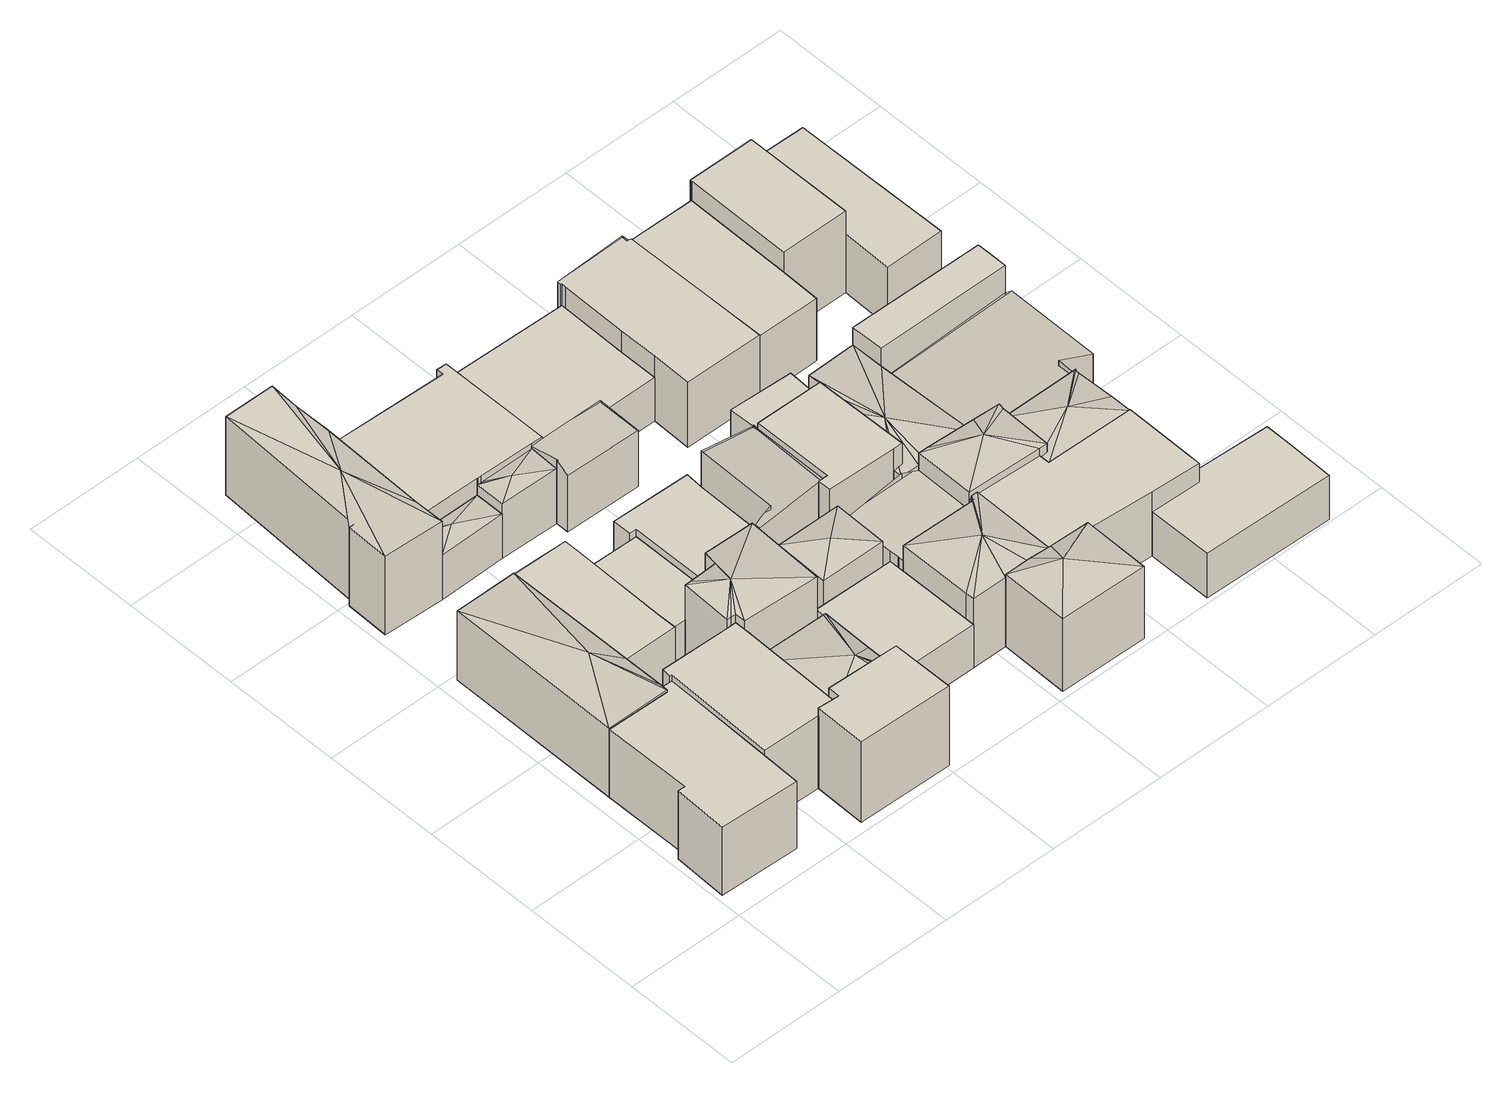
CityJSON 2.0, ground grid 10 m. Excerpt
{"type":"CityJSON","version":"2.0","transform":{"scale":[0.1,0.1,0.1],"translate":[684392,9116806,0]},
"CityObjects":{
"building1":{"type":"Building","attributes":{"Building Type":"Residential","Roof Shape":"shed","Roof Material":"Concrete Glazed Tile","Roof Material Code":"1","Roof Direction":"west","Building Height":6.44,"Roof Slope":12.6,"Footprint Area":79.45,"Solar PV Capacity Low":9.95,"Solar PV Capacity High":13.07,"Solar Annual Energy Low":14344,"Solar Annual Energy High":18904,"Suitable PV Area":59.39},"geometry":[{"type":"MultiSurface","lod":"2.2","boundaries":[[[0,1,2,3,4,5,6,7,8,9]],[[9,8,10,11]],[[8,7,12,10]],[[7,6,13,12]],[[6,5,14,13]],[[5,4,15,14]],[[4,3,16,15]],[[3,2,17,16]],[[2,1,18,17]],[[1,0,19,18]],[[0,9,11,19]],[[11,10,12,13,14,15,16,17,18,19]]]}]},
"building2":{"type":"Building","attributes":{"Building Type":"Residential","Roof Shape":"hip","Roof Material":"Concrete Glazed Tile","Roof Material Code":"1","Roof Direction":"west","Building Height":6.74,"Roof Slope":21.8,"Footprint Area":81.93,"Solar PV Capacity Low":10.26,"Solar PV Capacity High":13.47,"Solar Annual Energy Low":14792,"Solar Annual Energy High":19494,"Suitable PV Area":61.24},"geometry":[{"type":"MultiSurface","lod":"2.2","boundaries":[[[20,3,2,1,21,22]],[[22,21,23,24]],[[21,1,25,23]],[[1,2,26,25]],[[2,3,27,26]],[[3,20,28,27]],[[20,22,24,28]],[[24,23,29]],[[23,25,29]],[[25,26,29]],[[26,27,29]],[[27,28,29]],[[28,24,29]]]}]},
"building3":{"type":"Building","attributes":{"Building Type":"Residential","Roof Shape":"flat","Roof Material":"Clay Tile Shingle","Roof Material Code":"3","Roof Direction":"west","Building Height":6.97,"Roof Slope":7.4,"Footprint Area":69.18,"Solar PV Capacity Low":8.66,"Solar PV Capacity High":11.38,"Solar Annual Energy Low":12489,"Solar Annual Energy High":16460,"Suitable PV Area":51.71},"geometry":[{"type":"MultiSurface","lod":"2.2","boundaries":[[[30,31,32,0,9,8,33,34,35,36,37,38,39]],[[39,38,40,41]],[[38,37,42,40]],[[37,36,43,42]],[[36,35,44,43]],[[35,34,45,44]],[[34,33,46,45]],[[33,8,47,46]],[[8,9,48,47]],[[9,0,49,48]],[[0,32,50,49]],[[32,31,51,50]],[[31,30,52,51]],[[30,39,41,52]],[[41,40,42,43,44,45,46,47,48,49,50,51,52]]]}]},
"building4":{"type":"Building","attributes":{"Building Type":"Residential","Roof Shape":"gable","Roof Material":"Concrete Glazed Tile","Roof Material Code":"1","Roof Direction":"west","Building Height":6.59,"Roof Slope":30.9,"Footprint Area":51.13,"Solar PV Capacity Low":6.4,"Solar PV Capacity High":8.41,"Solar Annual Energy Low":9232,"Solar Annual Energy High":12167,"Suitable PV Area":38.22},"geometry":[{"type":"MultiSurface","lod":"2.2","boundaries":[[[22,21,53,54,55,56]],[[56,55,57,58]],[[55,54,59,57]],[[54,53,60,59]],[[53,21,61,60]],[[21,22,62,61]],[[22,56,58,62]],[[58,57,59,60,61,62]]]}]},
"building5":{"type":"Building","attributes":{"Building Type":"Residential","Roof Shape":"hip","Roof Material":"Concrete Glazed Tile","Roof Material Code":"1","Roof Direction":"west","Building Height":7.56,"Roof Slope":21.4,"Footprint Area":79.84,"Solar PV Capacity Low":10,"Solar PV Capacity High":13.13,"Solar Annual Energy Low":14415,"Solar Annual Energy High":18998,"Suitable PV Area":59.68},"geometry":[{"type":"MultiSurface","lod":"2.2","boundaries":[[[63,64,65,66,67,68,69,70,71]],[[71,70,72,73]],[[70,69,74,72]],[[69,68,75,74]],[[68,67,76,75]],[[67,66,77,76]],[[66,65,78,77]],[[65,64,79,78]],[[64,63,80,79]],[[63,71,73,80]],[[73,72,81]],[[72,74,81]],[[74,75,81]],[[75,76,81]],[[76,77,81]],[[77,78,81]],[[78,79,81]],[[79,80,81]],[[80,73,81]]]}]},
"building6":{"type":"Building","attributes":{"Building Type":"Residential","Roof Shape":"shed","Roof Material":"Concrete Glazed Tile","Roof Material Code":"1","Roof Direction":"west","Building Height":7.68,"Roof Slope":17.6,"Footprint Area":40.58,"Solar PV Capacity Low":5.08,"Solar PV Capacity High":6.67,"Solar Annual Energy Low":7326,"Solar Annual Energy High":9655,"Suitable PV Area":30.33},"geometry":[{"type":"MultiSurface","lod":"2.2","boundaries":[[[82,35,34,33,83,84]],[[84,83,85,86]],[[83,33,87,85]],[[33,34,88,87]],[[34,35,89,88]],[[35,82,90,89]],[[82,84,86,90]],[[86,85,87,88,89,90]]]}]},
"building7":{"type":"Building","attributes":{"Building Type":"Residential","Roof Shape":"hip","Roof Material":"Concrete Glazed Tile","Roof Material Code":"1","Roof Direction":"west","Building Height":4.28,"Roof Slope":29.1,"Footprint Area":14.29,"Solar PV Capacity Low":1.79,"Solar PV Capacity High":2.35,"Solar Annual Energy Low":2580,"Solar Annual Energy High":3400,"Suitable PV Area":10.68},"geometry":[{"type":"MultiSurface","lod":"2.2","boundaries":[[[91,92,63,71,93]],[[93,71,94,95]],[[71,63,96,94]],[[63,92,97,96]],[[92,91,98,97]],[[91,93,95,98]],[[95,94,99]],[[94,96,99]],[[96,97,99]],[[97,98,99]],[[98,95,99]]]}]},
"building8":{"type":"Building","attributes":{"Building Type":"Residential","Roof Shape":"hip","Roof Material":"Clay Tile Shingle","Roof Material Code":"3","Roof Direction":"west","Building Height":4.35,"Roof Slope":28.3,"Footprint Area":55.69,"Solar PV Capacity Low":6.97,"Solar PV Capacity High":9.16,"Solar Annual Energy Low":10055,"Solar Annual Energy High":13251,"Suitable PV Area":41.63},"geometry":[{"type":"MultiSurface","lod":"2.2","boundaries":[[[100,36,35,82,101,102,103,104,105]],[[105,104,106,107]],[[104,103,108,106]],[[103,102,109,108]],[[102,101,110,109]],[[101,82,111,110]],[[82,35,112,111]],[[35,36,113,112]],[[36,100,114,113]],[[100,105,107,114]],[[107,106,115]],[[106,108,115]],[[108,109,115]],[[109,110,115]],[[110,111,115]],[[111,112,115]],[[112,113,115]],[[113,114,115]],[[114,107,115]]]}]},
"building9":{"type":"Building","attributes":{"Building Type":"Residential","Roof Shape":"shed","Roof Material":"Concrete Glazed Tile","Roof Material Code":"1","Roof Direction":"west","Building Height":4.28,"Roof Slope":14.9,"Footprint Area":44.96,"Solar PV Capacity Low":5.63,"Solar PV Capacity High":7.39,"Solar Annual Energy Low":8117,"Solar Annual Energy High":10698,"Suitable PV Area":33.61},"geometry":[{"type":"MultiSurface","lod":"2.2","boundaries":[[[116,55,54,117,118,119,120,121,122]],[[122,121,123,124]],[[121,120,125,123]],[[120,119,126,125]],[[119,118,127,126]],[[118,117,128,127]],[[117,54,129,128]],[[54,55,130,129]],[[55,116,131,130]],[[116,122,124,131]],[[124,123,125,126,127,128,129,130,131]]]}]},
"building10":{"type":"Building","attributes":{"Building Type":"Residential","Roof Shape":"hip","Roof Material":"Concrete Glazed Tile","Roof Material Code":"1","Roof Direction":"west","Building Height":7.81,"Roof Slope":28,"Footprint Area":44.94,"Solar PV Capacity Low":5.63,"Solar PV Capacity High":7.39,"Solar Annual Energy Low":8113,"Solar Annual Energy High":10692,"Suitable PV Area":33.59},"geometry":[{"type":"MultiSurface","lod":"2.2","boundaries":[[[132,120,119,118,117,31,30,39,38,133]],[[133,38,134,135]],[[38,39,136,134]],[[39,30,137,136]],[[30,31,138,137]],[[31,117,139,138]],[[117,118,140,139]],[[118,119,141,140]],[[119,120,142,141]],[[120,132,143,142]],[[132,133,135,143]],[[135,134,144]],[[134,136,144]],[[136,137,144]],[[137,138,144]],[[138,139,144]],[[139,140,144]],[[140,141,144]],[[141,142,144]],[[142,143,144]],[[143,135,144]]]}]},
"building11":{"type":"Building","attributes":{"Building Type":"Residential","Roof Shape":"shed","Roof Material":"Concrete Glazed Tile","Roof Material Code":"1","Roof Direction":"west","Building Height":5.75,"Roof Slope":17.8,"Footprint Area":106.23,"Solar PV Capacity Low":13.3,"Solar PV Capacity High":17.47,"Solar Annual Energy Low":19180,"Solar Annual Energy High":25278,"Suitable PV Area":79.41},"geometry":[{"type":"MultiSurface","lod":"2.2","boundaries":[[[145,146,64,63,92,91,147,148,149,150,151,152]],[[152,151,153,154]],[[151,150,155,153]],[[150,149,156,155]],[[149,148,157,156]],[[148,147,158,157]],[[147,91,159,158]],[[91,92,160,159]],[[92,63,161,160]],[[63,64,162,161]],[[64,146,163,162]],[[146,145,164,163]],[[145,152,154,164]],[[154,153,155,156,157,158,159,160,161,162,163,164]]]}]},
"building12":{"type":"Building","attributes":{"Building Type":"Residential","Roof Shape":"hip","Roof Material":"Concrete Glazed Tile","Roof Material Code":"1","Roof Direction":"west","Building Height":5.27,"Roof Slope":24,"Footprint Area":13.04,"Solar PV Capacity Low":1.63,"Solar PV Capacity High":2.14,"Solar Annual Energy Low":2354,"Solar Annual Energy High":3102,"Suitable PV Area":9.74},"geometry":[{"type":"MultiSurface","lod":"2.2","boundaries":[[[165,166,149,148,147,91,93]],[[93,91,167,168]],[[91,147,169,167]],[[147,148,170,169]],[[148,149,171,170]],[[149,166,172,171]],[[166,165,173,172]],[[165,93,168,173]],[[168,167,174]],[[167,169,174]],[[169,170,174]],[[170,171,174]],[[171,172,174]],[[172,173,174]],[[173,168,174]]]}]},
"building13":{"type":"Building","attributes":{"Building Type":"Residential","Roof Shape":"shed","Roof Material":"Concrete Glazed Tile","Roof Material Code":"1","Roof Direction":"west","Building Height":4.9,"Roof Slope":11,"Footprint Area":52.84,"Solar PV Capacity Low":6.62,"Solar PV Capacity High":8.69,"Solar Annual Energy Low":9540,"Solar Annual Energy High":12573,"Suitable PV Area":39.5},"geometry":[{"type":"MultiSurface","lod":"2.2","boundaries":[[[175,116,122,120,132,176,177,178,179,180]],[[180,179,181,182]],[[179,178,183,181]],[[178,177,184,183]],[[177,176,185,184]],[[176,132,186,185]],[[132,120,187,186]],[[120,122,188,187]],[[122,116,189,188]],[[116,175,190,189]],[[175,180,182,190]],[[182,181,183,184,185,186,187,188,189,190]]]}]},
"building14":{"type":"Building","attributes":{"Building Type":"Residential","Roof Shape":"shed","Roof Material":"Clay Tile Shingle","Roof Material Code":"3","Roof Direction":"west","Building Height":4.17,"Roof Slope":12,"Footprint Area":56.14,"Solar PV Capacity Low":7.03,"Solar PV Capacity High":9.23,"Solar Annual Energy Low":10136,"Solar Annual Energy High":13358,"Suitable PV Area":41.96},"geometry":[{"type":"MultiSurface","lod":"2.2","boundaries":[[[191,192,193,194,195,196,197,100,105,104,103,102,198]],[[198,102,109,199]],[[102,103,108,109]],[[103,104,106,108]],[[104,105,107,106]],[[105,100,114,107]],[[100,197,200,114]],[[197,196,201,200]],[[196,195,202,201]],[[195,194,203,202]],[[194,193,204,203]],[[193,192,205,204]],[[192,191,206,205]],[[191,198,199,206]],[[199,109,108,106,107,114,200,201,202,203,204,205,206]]]}]},
"building15":{"type":"Building","attributes":{"Building Type":"Residential","Roof Shape":"hip","Roof Material":"Concrete Glazed Tile","Roof Material Code":"1","Roof Direction":"west","Building Height":6.62,"Roof Slope":25.1,"Footprint Area":25.42,"Solar PV Capacity Low":3.18,"Solar PV Capacity High":4.18,"Solar Annual Energy Low":4589,"Solar Annual Energy High":6048,"Suitable PV Area":19},"geometry":[{"type":"MultiSurface","lod":"2.2","boundaries":[[[207,196,195,208]],[[208,195,209,210]],[[195,196,211,209]],[[196,207,212,211]],[[207,208,210,212]],[[210,209,213]],[[209,211,213]],[[211,212,213]],[[212,210,213]]]}]},
"building16":{"type":"Building","attributes":{"Building Type":"Residential","Roof Shape":"gable","Roof Material":"Concrete Glazed Tile","Roof Material Code":"1","Roof Direction":"west","Building Height":5.43,"Roof Slope":31.6,"Footprint Area":24.33,"Solar PV Capacity Low":3.05,"Solar PV Capacity High":4,"Solar Annual Energy Low":4392,"Solar Annual Energy High":5788,"Suitable PV Area":18.18},"geometry":[{"type":"MultiSurface","lod":"2.2","boundaries":[[[214,151,150,149,165,166,215,216]],[[216,215,217,218]],[[215,166,219,217]],[[166,165,220,219]],[[165,149,221,220]],[[149,150,222,221]],[[150,151,223,222]],[[151,214,224,223]],[[214,216,218,224]],[[218,217,219,220,221,222,223,224]]]}]},
"building17":{"type":"Building","attributes":{"Building Type":"Residential","Roof Shape":"gable","Roof Material":"Concrete Glazed Tile","Roof Material Code":"1","Roof Direction":"west","Building Height":7.44,"Roof Slope":34.6,"Footprint Area":36.59,"Solar PV Capacity Low":4.58,"Solar PV Capacity High":6.02,"Solar Annual Energy Low":6606,"Solar Annual Energy High":8707,"Suitable PV Area":27.35},"geometry":[{"type":"MultiSurface","lod":"2.2","boundaries":[[[179,178,177,176,225,226,227,228,229,230]],[[230,229,231,232]],[[229,228,233,231]],[[228,227,234,233]],[[227,226,235,234]],[[226,225,236,235]],[[225,176,237,236]],[[176,177,238,237]],[[177,178,239,238]],[[178,179,240,239]],[[179,230,232,240]],[[232,231,233,234,235,236,237,238,239,240]]]}]},
"building18":{"type":"Building","attributes":{"Building Type":"Residential","Roof Shape":"hip","Roof Material":"Concrete Glazed Tile","Roof Material Code":"1","Roof Direction":"west","Building Height":6.65,"Roof Slope":26.3,"Footprint Area":50.09,"Solar PV Capacity Low":6.27,"Solar PV Capacity High":8.24,"Solar Annual Energy Low":9043,"Solar Annual Energy High":11919,"Suitable PV Area":37.44},"geometry":[{"type":"MultiSurface","lod":"2.2","boundaries":[[[241,242,243,244,192,191,198,245,246,247]],[[247,246,248,249]],[[246,245,250,248]],[[245,198,251,250]],[[198,191,252,251]],[[191,192,253,252]],[[192,244,254,253]],[[244,243,255,254]],[[243,242,256,255]],[[242,241,257,256]],[[241,247,249,257]],[[249,248,258]],[[248,250,258]],[[250,251,258]],[[251,252,258]],[[252,253,258]],[[253,254,258]],[[254,255,258]],[[255,256,258]],[[256,257,258]],[[257,249,258]]]}]},
"building19":{"type":"Building","attributes":{"Building Type":"Residential","Roof Shape":"hip","Roof Material":"Concrete Glazed Tile","Roof Material Code":"1","Roof Direction":"west","Building Height":7.03,"Roof Slope":24.4,"Footprint Area":43.52,"Solar PV Capacity Low":5.45,"Solar PV Capacity High":7.16,"Solar Annual Energy Low":7857,"Solar Annual Energy High":10354,"Suitable PV Area":32.53},"geometry":[{"type":"MultiSurface","lod":"2.2","boundaries":[[[259,247,246,245,260,261]],[[261,260,262,263]],[[260,245,264,262]],[[245,246,265,264]],[[246,247,266,265]],[[247,259,267,266]],[[259,261,263,267]],[[263,262,268]],[[262,264,268]],[[264,265,268]],[[265,266,268]],[[266,267,268]],[[267,263,268]]]}]},
"building20":{"type":"Building","attributes":{"Building Type":"Residential","Roof Shape":"flat","Roof Material":"Concrete Glazed Tile","Roof Material Code":"1","Roof Direction":"west","Building Height":4.15,"Roof Slope":14.1,"Footprint Area":99.96,"Solar PV Capacity Low":12.52,"Solar PV Capacity High":16.44,"Solar Annual Energy Low":18047,"Solar Annual Energy High":23785,"Suitable PV Area":74.72},"geometry":[{"type":"MultiSurface","lod":"2.2","boundaries":[[[152,151,214,269,270,271,272,273,272]],[[272,273,274,275]],[[272,271,276,275]],[[271,270,277,276]],[[270,269,278,277]],[[269,214,279,278]],[[214,151,280,279]],[[151,152,281,280]],[[152,272,275,281]],[[275,274,275,276,277,278,279,280,281]]]}]},
"building21":{"type":"Building","attributes":{"Building Type":"Residential","Roof Shape":"gable","Roof Material":"Concrete Glazed Tile","Roof Material Code":"1","Roof Direction":"west","Building Height":5.18,"Roof Slope":32.8,"Footprint Area":37.5,"Solar PV Capacity Low":4.7,"Solar PV Capacity High":6.17,"Solar Annual Energy Low":6771,"Solar Annual Energy High":8923,"Suitable PV Area":28.03},"geometry":[{"type":"MultiSurface","lod":"2.2","boundaries":[[[282,283,194,193,284,192,244,243,242,285,286]],[[286,285,287,288]],[[285,242,289,287]],[[242,243,290,289]],[[243,244,291,290]],[[244,192,292,291]],[[192,284,293,292]],[[284,193,294,293]],[[193,194,295,294]],[[194,283,296,295]],[[283,282,297,296]],[[282,286,288,297]],[[288,287,289,290,291,292,293,294,295,296,297]]]}]},
"building22":{"type":"Building","attributes":{"Building Type":"Residential","Roof Shape":"shed","Roof Material":"Concrete Glazed Tile","Roof Material Code":"1","Roof Direction":"west","Building Height":7.8,"Roof Slope":17.2,"Footprint Area":48.8,"Solar PV Capacity Low":6.11,"Solar PV Capacity High":8.03,"Solar Annual Energy Low":8811,"Solar Annual Energy High":11612,"Suitable PV Area":36.48},"geometry":[{"type":"MultiSurface","lod":"2.2","boundaries":[[[298,228,227,226,299,300,301,302,303]],[[303,302,304,305]],[[302,301,306,304]],[[301,300,307,306]],[[300,299,308,307]],[[299,226,309,308]],[[226,227,310,309]],[[227,228,311,310]],[[228,298,312,311]],[[298,303,305,312]],[[305,304,306,307,308,309,310,311,312]]]}]},
"building23":{"type":"Building","attributes":{"Building Type":"Residential","Roof Shape":"gable","Roof Material":"Concrete Glazed Tile","Roof Material Code":"1","Roof Direction":"west","Building Height":7.36,"Roof Slope":26.1,"Footprint Area":13.2,"Solar PV Capacity Low":1.65,"Solar PV Capacity High":2.17,"Solar Annual Energy Low":2383,"Solar Annual Energy High":3140,"Suitable PV Area":9.87},"geometry":[{"type":"MultiSurface","lod":"2.2","boundaries":[[[313,229,230,228,298,314]],[[314,298,315,316]],[[298,228,233,315]],[[228,230,317,233]],[[230,229,231,317]],[[229,313,318,231]],[[313,314,316,318]],[[316,315,233,317,231,318]]]}]},
"building24":{"type":"Building","attributes":{"Building Type":"Residential","Roof Shape":"hip","Roof Material":"Concrete Glazed Tile","Roof Material Code":"1","Roof Direction":"west","Building Height":6.88,"Roof Slope":27.4,"Footprint Area":35.99,"Solar PV Capacity Low":4.51,"Solar PV Capacity High":5.92,"Solar Annual Energy Low":6497,"Solar Annual Energy High":8563,"Suitable PV Area":26.9},"geometry":[{"type":"MultiSurface","lod":"2.2","boundaries":[[[319,320,286,285,321,322,323,324]],[[324,323,325,326]],[[323,322,327,325]],[[322,321,328,327]],[[321,285,329,328]],[[285,286,330,329]],[[286,320,331,330]],[[320,319,332,331]],[[319,324,326,332]],[[326,325,333]],[[325,327,333]],[[327,328,333]],[[328,329,333]],[[329,330,333]],[[330,331,333]],[[331,332,333]],[[332,326,333]]]}]},
"building25":{"type":"Building","attributes":{"Building Type":"Residential","Roof Shape":"hip","Roof Material":"Concrete Glazed Tile","Roof Material Code":"1","Roof Direction":"west","Building Height":5.69,"Roof Slope":23.5,"Footprint Area":60.62,"Solar PV Capacity Low":7.59,"Solar PV Capacity High":9.97,"Solar Annual Energy Low":10944,"Solar Annual Energy High":14423,"Suitable PV Area":45.31},"geometry":[{"type":"MultiSurface","lod":"2.2","boundaries":[[[320,319,334,335,336,337,302,301,300,282,286]],[[286,282,338,339]],[[282,300,340,338]],[[300,301,341,340]],[[301,302,342,341]],[[302,337,343,342]],[[337,336,344,343]],[[336,335,345,344]],[[335,334,346,345]],[[334,319,347,346]],[[319,320,348,347]],[[320,286,339,348]],[[339,338,349]],[[338,340,349]],[[340,341,349]],[[341,342,349]],[[342,343,349]],[[343,344,349]],[[344,345,349]],[[345,346,349]],[[346,347,349]],[[347,348,349]],[[348,339,349]]]}]},
"building26":{"type":"Building","attributes":{"Building Type":"Residential","Roof Shape":"gable","Roof Material":"Concrete Glazed Tile","Roof Material Code":"1","Roof Direction":"west","Building Height":6.27,"Roof Slope":28.5,"Footprint Area":86.02,"Solar PV Capacity Low":10.77,"Solar PV Capacity High":14.15,"Solar Annual Energy Low":15531,"Solar Annual Energy High":20469,"Suitable PV Area":64.3},"geometry":[{"type":"MultiSurface","lod":"2.2","boundaries":[[[350,351,352,273,272,271,270,269,353,354,355,356]],[[356,355,357,358]],[[355,354,359,357]],[[354,353,360,359]],[[353,269,361,360]],[[269,270,362,361]],[[270,271,363,362]],[[271,272,364,363]],[[272,273,365,364]],[[273,352,366,365]],[[352,351,367,366]],[[351,350,368,367]],[[350,356,358,368]],[[358,357,359,360,361,362,363,364,365,366,367,368]]]}]},
"building27":{"type":"Building","attributes":{"Building Type":"Residential","Roof Shape":"shed","Roof Material":"Clay Tile Shingle","Roof Material Code":"3","Roof Direction":"west","Building Height":6.14,"Roof Slope":11.5,"Footprint Area":96.05,"Solar PV Capacity Low":12.03,"Solar PV Capacity High":15.8,"Solar Annual Energy Low":17342,"Solar Annual Energy High":22855,"Suitable PV Area":71.8},"geometry":[{"type":"MultiSurface","lod":"2.2","boundaries":[[[259,369,370,371,372,373,321,285,242,241,247]],[[247,241,374,375]],[[241,242,376,374]],[[242,285,377,376]],[[285,321,378,377]],[[321,373,379,378]],[[373,372,380,379]],[[372,371,381,380]],[[371,370,382,381]],[[370,369,383,382]],[[369,259,384,383]],[[259,247,375,384]],[[375,374,376,377,378,379,380,381,382,383,384]]]}]},
"building28":{"type":"Building","attributes":{"Building Type":"Residential","Roof Shape":"hip","Roof Material":"Concrete Glazed Tile","Roof Material Code":"1","Roof Direction":"west","Building Height":6,"Roof Slope":23,"Footprint Area":37.67,"Solar PV Capacity Low":4.72,"Solar PV Capacity High":6.19,"Solar Annual Energy Low":6800,"Solar Annual Energy High":8962,"Suitable PV Area":28.16},"geometry":[{"type":"MultiSurface","lod":"2.2","boundaries":[[[323,322,321,373,372,385,386,387,388]],[[388,387,389,390]],[[387,386,391,389]],[[386,385,392,391]],[[385,372,393,392]],[[372,373,394,393]],[[373,321,395,394]],[[321,322,396,395]],[[322,323,397,396]],[[323,388,390,397]],[[390,389,398]],[[389,391,398]],[[391,392,398]],[[392,393,398]],[[393,394,398]],[[394,395,398]],[[395,396,398]],[[396,397,398]],[[397,390,398]]]}]},
"building29":{"type":"Building","attributes":{"Building Type":"Residential","Roof Shape":"shed","Roof Material":"Concrete Glazed Tile","Roof Material Code":"1","Roof Direction":"west","Building Height":6.03,"Roof Slope":13.6,"Footprint Area":69.64,"Solar PV Capacity Low":8.72,"Solar PV Capacity High":11.45,"Solar Annual Energy Low":12573,"Solar Annual Energy High":16570,"Suitable PV Area":52.06},"geometry":[{"type":"MultiSurface","lod":"2.2","boundaries":[[[354,399,400,401,402,403,355]],[[355,403,404,405]],[[403,402,406,404]],[[402,401,407,406]],[[401,400,408,407]],[[400,399,409,408]],[[399,354,410,409]],[[354,355,405,410]],[[405,404,406,407,408,409,410]]]}]},
"building30":{"type":"Building","attributes":{"Building Type":"Residential","Roof Shape":"flat","Roof Material":"Concrete Glazed Tile","Roof Material Code":"1","Roof Direction":"west","Building Height":4.33,"Roof Slope":6,"Footprint Area":67.88,"Solar PV Capacity Low":8.5,"Solar PV Capacity High":11.16,"Solar Annual Energy Low":12256,"Solar Annual Energy High":16152,"Suitable PV Area":50.74},"geometry":[{"type":"MultiSurface","lod":"2.2","boundaries":[[[411,412,371,370,369,413,414]],[[414,413,415,416]],[[413,369,417,415]],[[369,370,418,417]],[[370,371,419,418]],[[371,412,420,419]],[[412,411,421,420]],[[411,414,416,421]],[[416,415,417,418,419,420,421]]]}]},
"building31":{"type":"Building","attributes":{"Building Type":"Residential","Roof Shape":"gable","Roof Material":"Clay Tile Shingle","Roof Material Code":"3","Roof Direction":"west","Building Height":4.35,"Roof Slope":30,"Footprint Area":109.93,"Solar PV Capacity Low":13.76,"Solar PV Capacity High":18.08,"Solar Annual Energy Low":19847,"Solar Annual Energy High":26156,"Suitable PV Area":82.17},"geometry":[{"type":"MultiSurface","lod":"2.2","boundaries":[[[422,334,319,324,323,387,423,424,425]],[[425,424,426,427]],[[424,423,428,426]],[[423,387,429,428]],[[387,323,430,429]],[[323,324,431,430]],[[324,319,432,431]],[[319,334,433,432]],[[334,422,434,433]],[[422,425,427,434]],[[427,426,428,429,430,431,432,433,434]]]}]},
"building32":{"type":"Building","attributes":{"Building Type":"Residential","Roof Shape":"shed","Roof Material":"Concrete Glazed Tile","Roof Material Code":"1","Roof Direction":"west","Building Height":7.32,"Roof Slope":18.8,"Footprint Area":32.27,"Solar PV Capacity Low":4.04,"Solar PV Capacity High":5.31,"Solar Annual Energy Low":5826,"Solar Annual Energy High":7678,"Suitable PV Area":24.12},"geometry":[{"type":"MultiSurface","lod":"2.2","boundaries":[[[335,334,422,435,436]],[[436,435,437,438]],[[435,422,439,437]],[[422,334,440,439]],[[334,335,441,440]],[[335,436,438,441]],[[438,437,439,440,441]]]}]},
"building33":{"type":"Building","attributes":{"Building Type":"Residential","Roof Shape":"gable","Roof Material":"Clay Tile Shingle","Roof Material Code":"3","Roof Direction":"west","Building Height":7.87,"Roof Slope":35,"Footprint Area":54.43,"Solar PV Capacity Low":6.81,"Solar PV Capacity High":8.95,"Solar Annual Energy Low":9826,"Solar Annual Energy High":12950,"Suitable PV Area":40.68},"geometry":[{"type":"MultiSurface","lod":"2.2","boundaries":[[[442,443,444,402,401,400]],[[400,401,445,446]],[[401,402,447,445]],[[402,444,448,447]],[[444,443,449,448]],[[443,442,450,449]],[[442,400,446,450]],[[446,445,447,448,449,450]]]}]},
"building34":{"type":"Building","attributes":{"Building Type":"Residential","Roof Shape":"shed","Roof Material":"Concrete Glazed Tile","Roof Material Code":"1","Roof Direction":"west","Building Height":5.58,"Roof Slope":10.7,"Footprint Area":67.87,"Solar PV Capacity Low":8.5,"Solar PV Capacity High":11.16,"Solar Annual Energy Low":12253,"Solar Annual Energy High":16148,"Suitable PV Area":50.73},"geometry":[{"type":"MultiSurface","lod":"2.2","boundaries":[[[451,452,453,454,455,442]],[[442,455,456,457]],[[455,454,458,456]],[[454,453,459,458]],[[453,452,460,459]],[[452,451,461,460]],[[451,442,457,461]],[[457,456,458,459,460,461]]]}]}
},
"vertices":[
[75,149,0],[67,149,0],[67,143,0],[13,143,0],[13,68,0],[7,68,0],[5,22,0],[73,20,0],[74,53,0],[77,149,0],[74,53,65],[77,149,64],[73,20,65],[5,22,66],[7,68,66],[13,68,66],[13,143,66],[67,143,65],[67,149,65],[75,149,64],
[14,296,0],[67,184,0],[67,296,0],[67,184,67],[67,296,67],[67,149,67],[67,143,67],[13,143,67],[14,296,67],[49,202,72],
[139,156,0],[135,156,0],[76,157,0],[123,52,0],[141,51,0],[141,61,0],[143,141,0],[143,144,0],[143,147,0],[143,156,0],[143,147,70],[143,156,70],[143,144,70],[143,141,70],[141,61,70],[141,51,70],[123,52,70],[74,53,70],[77,149,70],[75,149,70],[76,157,70],[135,156,70],[139,156,70],
[112,183,0],[112,200,0],[114,282,0],[114,295,0],[114,282,66],[114,295,66],[112,200,67],[112,183,67],[67,184,66],[67,296,66],
[59,385,0],[62,476,0],[62,508,0],[63,533,0],[20,533,0],[13,398,0],[9,398,0],[8,361,0],[59,359,0],[8,361,76],[59,359,76],[9,398,76],[13,398,76],[20,533,76],[63,533,76],[62,508,76],[62,476,76],[59,385,76],[39,439,80],
[203,60,0],[122,8,0],[203,7,0],[122,8,78],[203,7,77],[123,52,78],[141,51,78],[141,61,78],[203,60,77],
[116,385,0],[65,385,0],[116,360,0],[59,359,43],[116,360,43],[59,385,43],[65,385,43],[116,385,43],[83,375,45],
[210,140,0],[210,59,0],[210,64,0],[211,68,0],[211,96,0],[212,140,0],[211,96,43],[212,140,43],[211,68,43],[210,64,43],[210,59,43],[203,60,43],[141,61,43],[143,141,43],[210,140,43],[195,92,50],
[162,282,0],[137,200,0],[142,200,0],[168,201,0],[168,213,0],[168,212,0],[168,282,0],[168,212,43],[168,282,43],[168,213,43],[168,201,43],[142,200,43],[137,200,44],[112,200,44],[114,282,44],[162,282,43],
[211,212,0],[208,144,0],[143,147,78],[208,144,78],[143,156,78],[139,156,78],[135,156,78],[137,200,78],[142,200,78],[168,201,78],[168,213,78],[211,212,78],[159,178,85],
[168,481,0],[168,475,0],[117,385,0],[120,385,0],[167,385,0],[177,385,0],[177,386,0],[177,481,0],[177,386,57],[177,481,57],[177,385,57],[167,385,58],[120,385,59],[117,385,59],[116,385,59],[65,385,60],[59,385,61],[62,476,60],[168,475,58],[168,481,58],
[167,359,0],[166,359,0],[116,385,53],[116,360,53],[117,385,53],[120,385,53],[167,385,53],[166,359,53],[167,359,53],[138,374,55],
[162,298,0],[214,212,0],[220,212,0],[228,212,0],[229,282,0],[230,297,0],[229,282,49],[230,297,49],[228,212,49],[220,212,49],[214,212,49],[211,212,49],[168,213,50],[168,282,50],[162,282,50],[162,298,50],
[279,71,0],[279,134,0],[279,139,0],[279,147,0],[272,147,0],[217,147,0],[210,147,0],[279,64,0],[279,64,42],[210,147,43],[217,147,43],[272,147,42],[279,147,42],[279,139,42],[279,134,42],[279,71,42],
[218,193,0],[273,193,0],[272,147,66],[273,193,66],[217,147,66],[218,193,66],[245,170,71],
[231,385,0],[166,348,0],[231,347,0],[166,348,55],[231,347,54],[166,359,61],[167,359,61],[167,385,55],[177,385,55],[177,386,54],[231,385,55],
[214,208,0],[270,209,0],[278,209,0],[278,278,0],[277,282,0],[278,282,0],[277,282,75],[278,282,74],[278,278,74],[278,209,74],[270,209,79],[214,208,74],[214,212,74],[220,212,78],[228,212,83],[229,282,84],
[351,137,0],[345,137,0],[345,136,0],[345,133,0],[309,64,0],[331,64,0],[350,63,0],[331,64,67],[350,63,67],[309,64,67],[279,64,67],[279,71,67],[279,134,67],[345,133,67],[345,136,67],[345,137,67],[351,137,67],[321,100,73],
[384,62,0],[308,6,0],[383,5,0],[308,6,70],[383,5,70],[309,64,70],[331,64,70],[350,63,70],[384,62,70],[344,44,76],
[282,385,0],[282,418,0],[283,475,0],[283,479,0],[282,479,0],[282,479,42],[283,479,42],[283,475,42],[282,418,42],[282,385,42],[231,385,42],[177,386,42],[177,481,42],
[330,190,0],[279,190,0],[279,138,0],[345,139,0],[346,190,0],[345,139,52],[346,190,52],[345,137,52],[345,136,52],[345,133,52],[279,134,52],[279,138,52],[279,139,52],[279,147,52],[279,190,52],[330,190,60],
[330,279,0],[270,198,0],[330,198,0],[338,198,0],[337,272,0],[337,279,0],[337,272,78],[337,279,78],[338,198,78],[330,198,78],[270,198,80],[270,209,80],[278,209,80],[278,278,80],[330,279,78],
[277,304,0],[331,302,0],[330,279,74],[331,302,74],[278,282,75],[277,304,74],
[395,188,0],[353,190,0],[409,137,0],[416,137,0],[417,182,0],[418,187,0],[417,182,69],[418,187,69],[416,137,69],[409,137,69],[345,139,69],[346,190,69],[353,190,69],[395,188,69],[387,169,74],
[392,277,0],[392,305,0],[350,304,0],[351,272,0],[330,190,57],[346,190,57],[330,198,57],[338,198,57],[337,272,57],[351,272,57],[350,304,57],[392,305,57],[392,277,57],[395,188,57],[353,190,57],[356,235,63],
[343,482,0],[343,483,0],[282,482,0],[281,351,0],[348,351,0],[347,478,0],[343,478,0],[347,478,63],[343,478,65],[348,351,63],[281,351,63],[282,385,63],[282,418,63],[283,475,63],[283,479,63],[282,479,63],[282,482,63],[343,483,65],[343,482,65],
[441,59,0],[484,58,0],[484,68,0],[485,128,0],[409,128,0],[351,137,63],[350,63,63],[345,137,63],[345,139,63],[409,137,62],[409,128,62],[485,128,61],[484,68,61],[484,58,61],[441,59,62],[384,62,63],
[485,146,0],[484,178,0],[484,182,0],[485,182,0],[484,182,60],[485,182,60],[484,178,60],[485,146,60],[485,128,60],[409,128,60],[409,137,60],[416,137,60],[417,182,60],[453,156,65],
[402,352,0],[403,386,0],[404,478,0],[404,479,0],[349,478,0],[349,478,62],[347,478,62],[404,479,60],[404,478,60],[403,386,60],[402,352,60],[348,351,62],
[554,47,0],[554,65,0],[441,4,0],[553,2,0],[441,4,43],[553,2,43],[441,59,43],[484,58,43],[484,68,43],[554,65,43],[554,47,43],
[509,278,0],[485,199,0],[515,197,0],[515,278,0],[515,197,43],[515,278,44],[485,199,56],[484,182,56],[417,182,54],[418,187,54],[395,188,44],[392,277,43],[509,278,46],
[509,296,0],[509,305,0],[509,296,73],[509,305,73],[509,278,73],[392,277,74],[392,305,74],
[461,386,0],[461,480,0],[404,480,0],[404,478,79],[403,386,79],[404,479,79],[404,480,79],[461,480,79],[461,386,79],
[460,343,0],[511,344,0],[510,471,0],[510,481,0],[461,481,0],[461,481,57],[461,386,57],[510,481,56],[510,471,56],[511,344,56],[460,343,57]
]}
